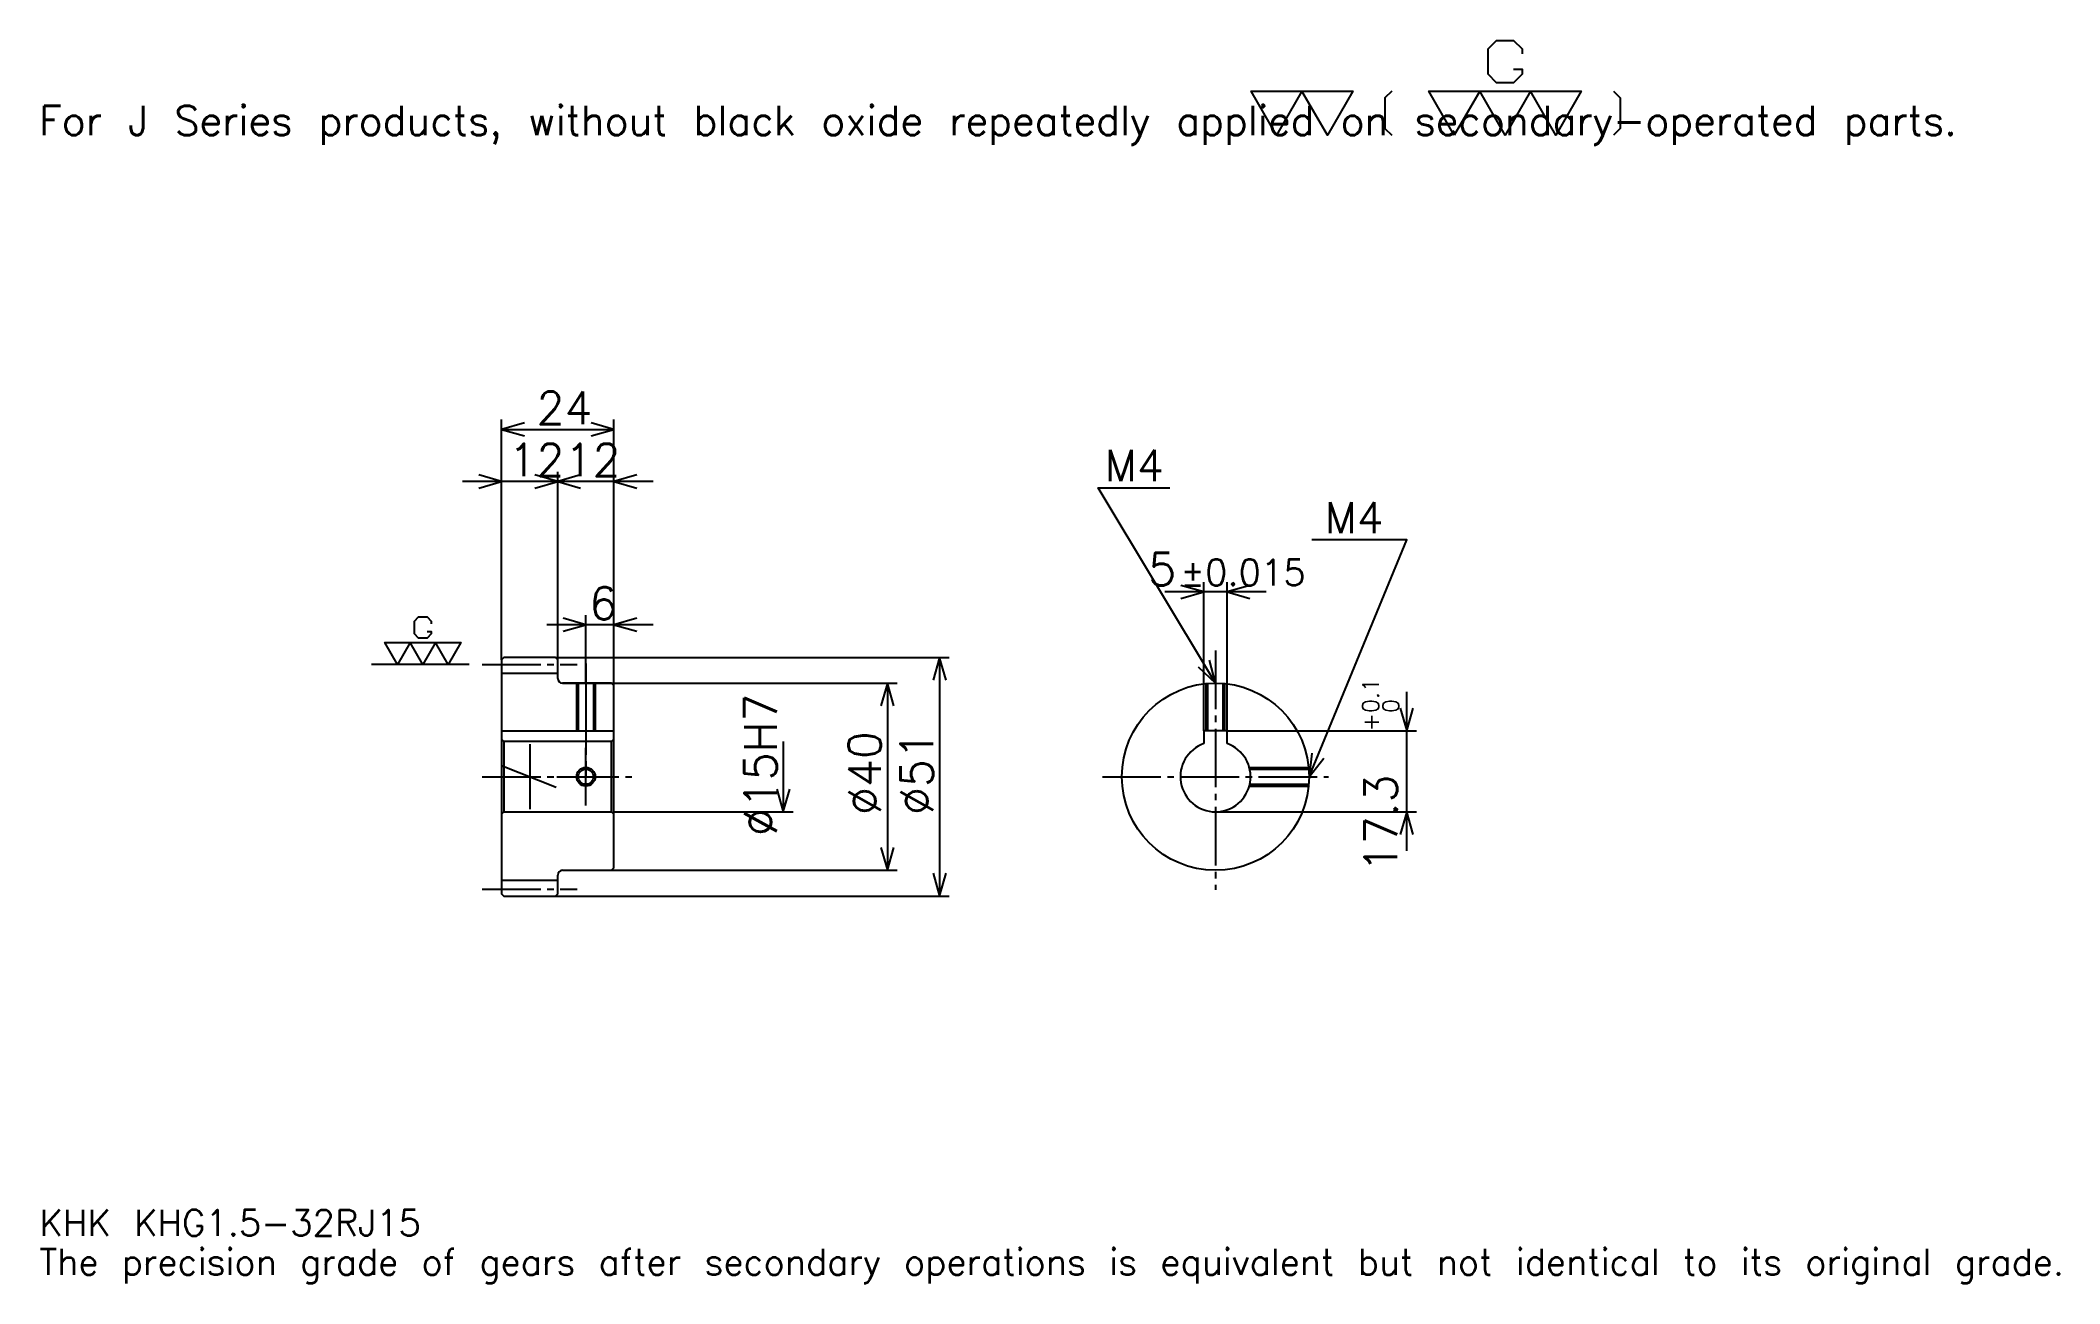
# Model space of a CAD drawing. Extents: x 14 to 446, y 5 to 271.
import ezdxf

# ---------------------------------------------------------------- set-up
doc = ezdxf.new("R2010")
doc.units = 0
doc.linetypes.add('DASHDOT', pattern=[16.695651, 12.521739, -1.391304, 1.391304, -1.391304])
doc.layers.get('0').update_dxf_attribs({"linetype": 'CONTINUOUS'})
doc.layers.add('DASHDOT', color=6, linetype='DASHDOT')
doc.styles.add('KANJI', font='TXT', dxfattribs={"bigfont": 'BIGFONT'})

msp = doc.modelspace()

# ---------------------------------------------------------------- linework, layer by layer
at = {"color": 5}
for p, q in [((112.695656, 138.891296), (112.695656, 189.67392)), ((112.695656, 187.586945), (136.695648, 187.586945)), ((136.695648, 138.891296), (136.695648, 189.67392)), ((124.695656, 138.891296), (124.695656, 178.543488)), ((133.043488, 176.456512), (104.347832, 176.456512)), ((145.043488, 176.456512), (116.347832, 176.456512)), ((276.065216, 152.869568), (254.369568, 152.869568)), ((262.717407, 123.191307), (262.717407, 154.956512)), ((267.717407, 123.191307), (267.717407, 154.956512)), ((130.695648, 138.891296), (130.695648, 147.934784)), ((145.043488, 145.847824), (122.347832, 145.847824)), ((112.695656, 138.391296), (112.695656, 138.891296)), ((124.195656, 138.891296), (136.695648, 138.891296)), ((124.695656, 138.391296), (124.695656, 138.891296)), ((130.695648, 133.391296), (130.695648, 138.891296)), ((130.695648, 133.391296), (130.695648, 138.891296)), ((136.695648, 138.891296), (208.347839, 138.891296)), ((136.695648, 132.891296), (136.695648, 138.891296)), ((206.260864, 138.891296), (206.260864, 87.891304)), ((125.695656, 133.391296), (136.695648, 133.391296)), ((136.695648, 133.391296), (197.217407, 133.391296)), ((195.130432, 133.391296), (195.130432, 93.391304)), ((306.086975, 97.54348), (306.086975, 131.539124)), ((172.869568, 120.891304), (172.869568, 105.891304)), ((267.717407, 123.191307), (308.17392, 123.191307)), ((136.695648, 105.891304), (174.956528, 105.891304)), ((265.217407, 105.891304), (308.17392, 105.891304)), ((125.695656, 93.391304), (136.695648, 93.391304)), ((136.695648, 93.391304), (197.217407, 93.391304)), ((124.195656, 87.891304), (136.695648, 87.891304)), ((136.695648, 87.891304), (208.347839, 87.891304))]:
    msp.add_line(p, q, dxfattribs=at)
at = {"color": 7}
for p, q in [((105.739136, 137.391296), (84.869568, 137.391296)), ((118.695656, 120.347824), (118.695656, 106.434784))]:
    msp.add_line(p, q, dxfattribs=at)
at = {"color": 4}
for p, q in [((112.695656, 135.516296), (124.695656, 135.516296)), ((112.695656, 123.191307), (136.695648, 123.191307)), ((113.195656, 120.891304), (113.195656, 105.891304)), ((136.195648, 120.891304), (136.695648, 121.391304)), ((136.195648, 105.891304), (136.695648, 105.391304)), ((112.695656, 91.266304), (124.695656, 91.266304))]:
    msp.add_line(p, q, dxfattribs=at)
at = {"color": 7}
for points in [[(328.904358, 264.542603), (330.713043, 264.542603), (330.713043, 263.457397), (328.904358, 261.648712), (325.286957, 261.648712), (323.478271, 263.457397), (323.478271, 268.883484), (325.286957, 270.692169), (328.904358, 270.692169), (330.713043, 268.883484), (330.713043, 267.798248)], [(278.260864, 250.434784), (272.834778, 259.839996), (294.539124, 259.839996), (289.113037, 250.434784), (283.686951, 259.839996), (278.260864, 250.434784)], [(302.859131, 259.839996), (301.41217, 258.393036), (301.41217, 251.881744), (302.859131, 250.434784)], [(316.243469, 250.434784), (310.817383, 259.839996), (343.373901, 259.839996), (337.947815, 250.434784), (332.521729, 259.839996), (327.095642, 250.434784), (321.669556, 259.839996), (316.243469, 250.434784)], [(350.246948, 259.839996), (351.693909, 258.393036), (351.693909, 251.881744), (350.246948, 250.434784)], [(96.765221, 144.445221), (97.669571, 144.445221), (97.669571, 143.902603), (96.765221, 142.99826), (94.956528, 142.99826), (94.052177, 143.902603), (94.052177, 146.615662), (94.956528, 147.520004), (96.765221, 147.520004), (97.669571, 146.615662), (97.669571, 146.073044)], [(90.434784, 137.391296), (87.721741, 142.093918), (104, 142.093918), (101.286957, 137.391296), (98.573914, 142.093918), (95.86087, 137.391296), (93.147827, 142.093918), (90.434784, 137.391296)]]:
    msp.add_lwpolyline(points, dxfattribs=at)
at = {"color": 5}
for points in [[(117.565224, 188.978256), (112.695656, 187.586945), (117.565224, 186.195648)], [(131.826096, 186.195648), (136.695648, 187.586945), (131.826096, 188.978256)], [(107.826088, 175.065216), (112.695656, 176.456512), (107.826088, 177.847824)], [(119.826088, 175.065216), (124.695656, 176.456512), (119.826088, 177.847824)], [(129.565216, 177.847824), (124.695656, 176.456512), (129.565216, 175.065216)], [(141.565216, 177.847824), (136.695648, 176.456512), (141.565216, 175.065216)], [(265.217407, 133.391296), (240.17392, 175.130432), (255.478271, 175.130432)], [(285.217407, 113.391304), (306.086975, 164), (285.773926, 164)], [(257.847839, 151.478256), (262.717407, 152.869568), (257.847839, 154.260864)], [(272.586975, 154.260864), (267.717407, 152.869568), (272.586975, 151.478256)], [(125.826088, 144.456512), (130.695648, 145.847824), (125.826088, 147.239136)], [(141.565216, 147.239136), (136.695648, 145.847824), (141.565216, 144.456512)], [(207.652176, 134.021744), (206.260864, 138.891296), (204.869568, 134.021744)], [(261.518982, 136.851105), (265.217407, 133.391296), (263.90506, 138.282745)], [(196.521744, 128.521744), (195.130432, 133.391296), (193.739136, 128.521744)], [(304.695648, 128.060867), (306.086975, 123.191307), (307.478271, 128.060867)], [(285.787598, 118.423531), (285.217407, 113.391304), (288.360046, 117.362717)], [(171.478271, 110.760872), (172.869568, 105.891304), (174.260864, 110.760872)], [(307.478271, 101.021744), (306.086975, 105.891304), (304.695648, 101.021744)], [(193.739136, 98.260872), (195.130432, 93.391304), (196.521744, 98.260872)], [(204.869568, 92.760864), (206.260864, 87.891304), (207.652176, 92.760864)]]:
    msp.add_lwpolyline(points, dxfattribs=at)
at = {"color": 4}
for points in [[(124.695656, 134.391296), (124.695656, 138.391296), (124.195656, 138.891296), (113.195656, 138.891296), (112.695656, 138.391296), (112.695656, 105.391304)], [(125.695656, 93.391304), (136.195648, 93.391304), (136.695648, 93.891304), (136.695648, 132.891296), (136.195648, 133.391296), (125.695656, 133.391296)], [(128.695648, 133.391296), (128.695648, 123.191307)], [(129.075653, 133.391296), (129.075653, 123.191307)], [(132.315659, 133.391296), (132.315659, 123.191307)], [(132.695648, 133.391296), (132.695648, 123.191307)], [(263.217407, 123.191307), (263.217407, 133.291046)], [(263.597412, 123.191307), (263.597412, 133.325592)], [(266.837402, 123.191307), (266.837402, 133.325592)], [(267.217407, 123.191307), (267.217407, 133.291046)], [(112.695656, 105.391304), (113.195656, 105.891304), (136.195648, 105.891304), (136.195648, 120.891304), (113.195656, 120.891304), (112.695656, 121.391304)], [(267.717407, 120.462372), (267.717407, 123.191307), (262.717407, 123.191307), (262.717407, 120.462372)], [(272.445801, 115.391304), (285.117157, 115.391304)], [(272.540344, 115.011307), (285.151672, 115.011307)], [(272.445801, 111.391304), (285.117157, 111.391304)], [(272.540344, 111.771301), (285.151672, 111.771301)], [(112.695656, 105.391304), (112.695656, 88.391304), (113.195656, 87.891304), (124.195656, 87.891304), (124.695656, 88.391304), (124.695656, 92.391304)]]:
    msp.add_lwpolyline(points, dxfattribs=at)
for centre, radius in [((265.217407, 113.391304), 20), ((130.695648, 113.391304), 1.62)]:
    msp.add_circle(centre, radius, dxfattribs=at)
at = {"color": 7}
msp.add_circle((130.695648, 113.391304), 2, dxfattribs=at)
at = {"color": 4}
for centre, radius, start, end in [((125.695656, 134.391296), 1, 180, 270), ((265.217407, 113.391304), 7.5, 109.47122094, 70.52877906), ((125.695656, 92.391304), 1, 90, 180)]:
    msp.add_arc(centre, radius, start, end, dxfattribs=at)
at = {"layer": 'DASHDOT', "color": 7}
for p, q in [((265.217407, 140.347824), (265.217407, 89.217392)), ((108.521744, 137.391296), (128.869568, 137.391296)), ((130.695648, 133.391296), (130.695648, 113.391304)), ((108.521744, 113.391304), (140.869568, 113.391304)), ((112.695656, 115.754768), (124.695656, 111.02784)), ((241.043488, 113.391304), (289.391296, 113.391304)), ((108.521744, 89.391304), (128.869568, 89.391304))]:
    msp.add_line(p, q, dxfattribs=at)
for points in [[(130.695648, 137.565216), (130.695648, 119.017395)], [(130.695648, 107.217392), (130.695648, 119.565216)], [(124.521744, 113.391304), (136.869568, 113.391304)]]:
    msp.add_lwpolyline(points, dxfattribs=at)

# ---------------------------------------------------------------- texts
at = {"color": 7, "style": 'KANJI'}
for s, height, p in [('For J Series products, without black oxide repeatedly applied on secondary-operated parts.', 6.26087, (13.913043, 250.434784)), ('24', 6.956522, (120.17392, 188.699997)), ('12', 6.956522, (114.17392, 177.569565)), ('12', 6.956522, (126.17392, 177.569565)), ('M4', 6.678261, (241.565216, 176.521744)), ('M4', 6.678261, (288.556519, 165.391296)), ('5', 6.956522, (250.857758, 154.260864)), ('%%p0.015', 5.565217, (257.743866, 154.260864)), ('6', 6.956522, (131.434784, 146.960876)), ('KHK KHG1.5-32RJ15', 5.565217, (13.913043, 15.304348)), ('The precision grade of gears after secondary operations is equivalent but not identical to its original grade.', 5.565217, (13.913043, 6.956522))]:
    msp.add_text(s, height=height, dxfattribs=at).set_placement(p)
for s, height, p in [('%%c15H7', 6.956522, (171.478271, 100.695648)), ('0.1', 3.478261, (300.10437, 126.982002)), ('0', 3.478261, (304.417389, 126.982002)), ('+', 3.478261, (300.10437, 123.086349)), ('%%c40', 6.956522, (193.739136, 105.217392)), ('%%c51', 6.956522, (204.869568, 105.217392)), ('17.3', 6.956522, (304, 92.975769))]:
    msp.add_text(s, height=height, rotation=90, dxfattribs=at).set_placement(p)

doc.saveas('drawing.dxf')
